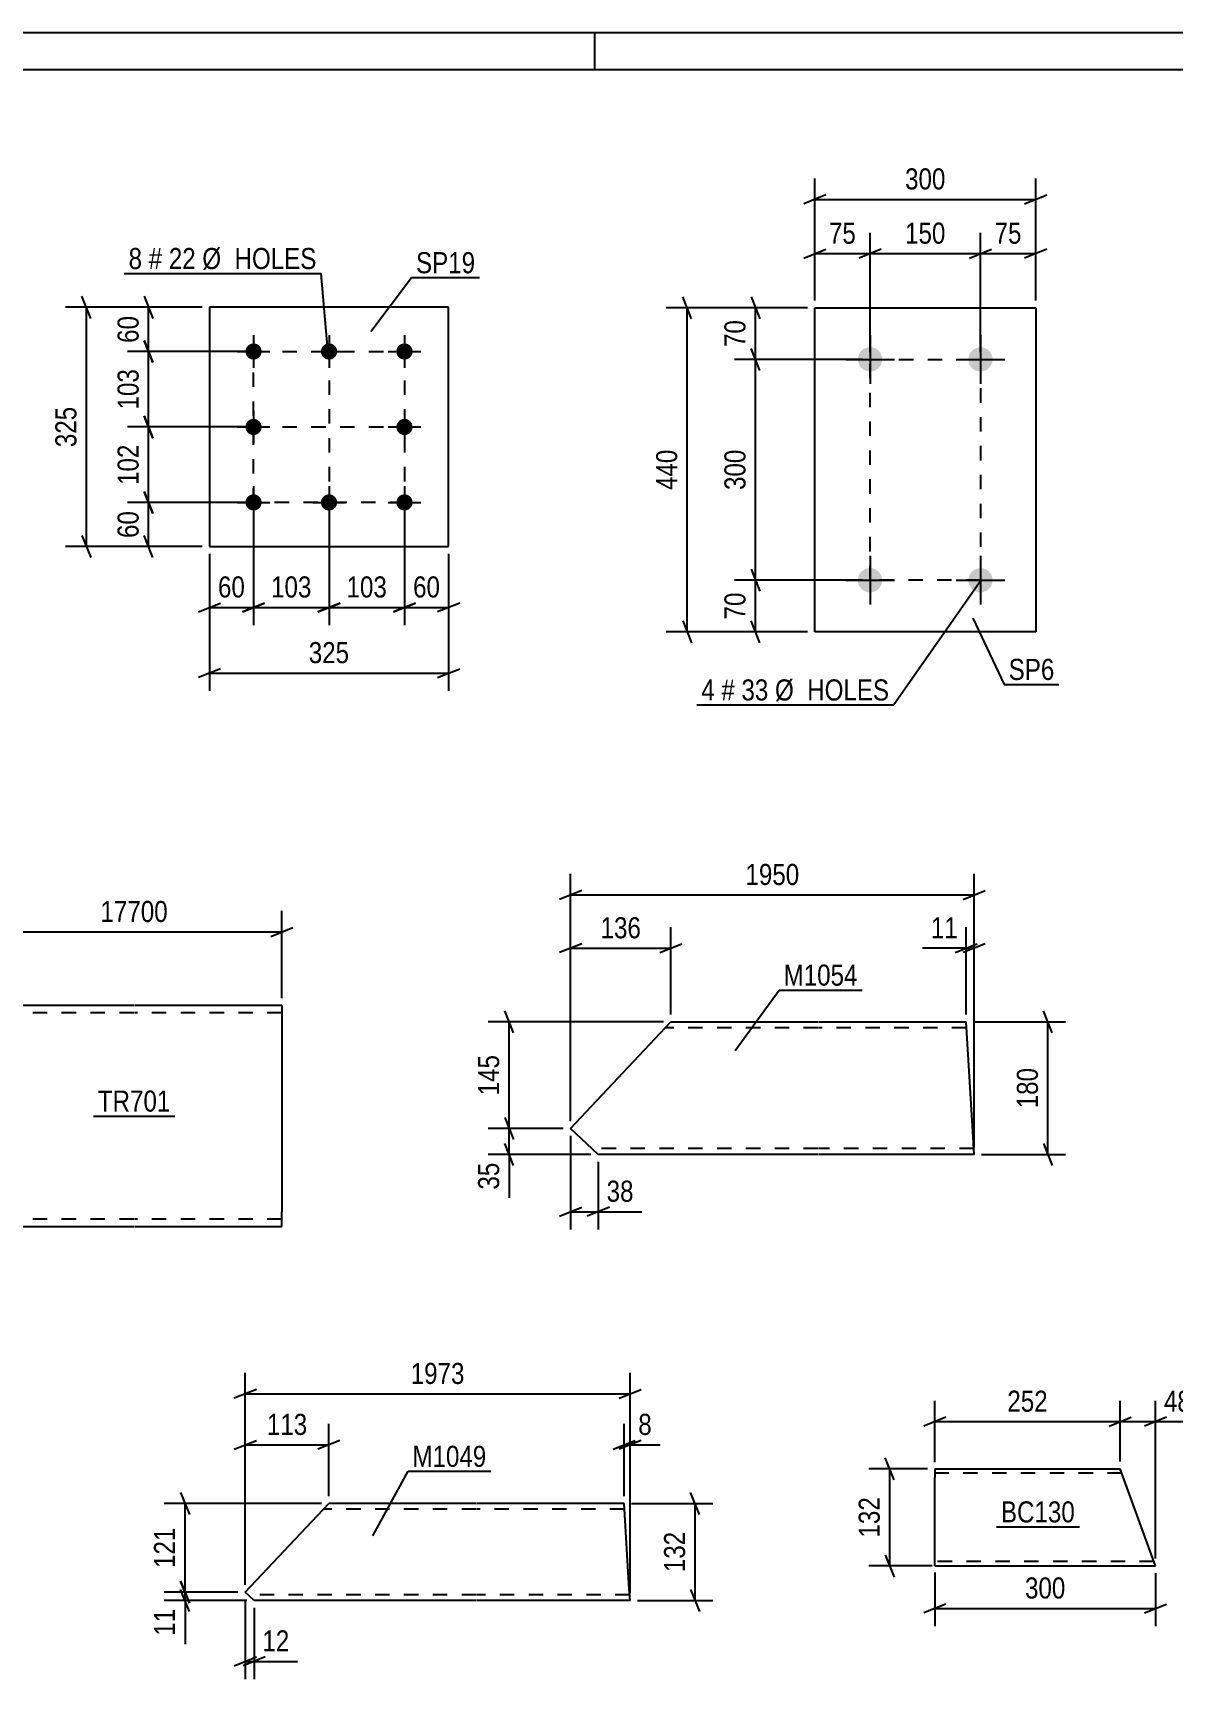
# Model space of a CAD drawing. Header units: millimetres. Extents: x 0 to 594, y 0 to 420.
# Drawn here: x 307.7 to 462.5, y 196.4 to 420 of the extents above; entities that cross this region are included whole.
import ezdxf

# ---------------------------------------------------------------- set-up
doc = ezdxf.new("R2010")
doc.units = ezdxf.units.MM
doc.linetypes.add('DXK_LINE_DOT2', pattern=[3.9198, 1.9599, -1.9599])
doc.styles.add('Arial Narrow', font='ARIALN.TTF', dxfattribs={"height": 0.2})

# ---------------------------------------------------------------- blocks, each defined once
blk = doc.blocks.new('Unknown-761550045-1163')
at = {"color": 5, "linetype": 'Continuous'}
for p, q in [((594, 420), (0, 420)), ((384, 415), (384, 420)), ((589, 415), (5, 415))]:
    blk.add_line(p, q, dxfattribs=at)
blk = doc.blocks.new('Part-761550045-9653 - 9652')
at = {"color": 2, "linetype": 'Continuous'}
for p, q in [((430.17, 224.98), (430.17, 223.78)), ((430.17, 224.98), (455.36, 224.98)), ((430.17, 212.98), (430.17, 223.78)), ((460.16, 211.78), (455.36, 224.98)), ((430.17, 211.87), (430.17, 212.98)), ((430.17, 211.78), (430.17, 211.87)), ((430.17, 211.78), (460.16, 211.78))]:
    blk.add_line(p, q, dxfattribs=at)
at = {"color": 7, "linetype": 'DXK_LINE_DOT2'}
for p, q in [((430.17, 224.98), (430.17, 224.89)), ((430.17, 224.89), (430.17, 224.63)), ((455.58, 224.38), (430.17, 224.38)), ((430.17, 212.13), (430.17, 212.98)), ((459.95, 212.38), (430.17, 212.38))]:
    blk.add_line(p, q, dxfattribs=at)
blk = doc.blocks.new('Part-761550045-7841 - 7839')
at = {"color": 2, "linetype": 'Continuous'}
for p, q in [((336.51, 208.22), (347.86, 220.28)), ((367.86, 220.28), (347.86, 220.28)), ((387.96, 220.28), (367.96, 220.28)), ((388.67, 208.68), (387.96, 220.28)), ((337.71, 207.08), (336.51, 208.22)), ((388.77, 207.08), (388.67, 208.68)), ((367.86, 207.08), (337.71, 207.08)), ((388.77, 207.08), (367.96, 207.08))]:
    blk.add_line(p, q, dxfattribs=at)
at = {"color": 7, "linetype": 'DXK_LINE_DOT2'}
for p, q in [((367.86, 219.48), (347.1, 219.48)), ((388, 219.48), (367.96, 219.48)), ((388.71, 207.95), (388.69, 208.38)), ((388.72, 207.88), (388.71, 207.95)), ((367.86, 207.88), (336.86, 207.88)), ((388.72, 207.88), (367.96, 207.88))]:
    blk.add_line(p, q, dxfattribs=at)
blk = doc.blocks.new('Part-761550045-7869 - 7868')
at = {"color": 2, "linetype": 'Continuous'}
for p, q in [((380.7, 271.21), (394.31, 285.68)), ((394.31, 285.68), (414.31, 285.68)), ((414.41, 285.68), (434.41, 285.68)), ((435.42, 269.28), (434.41, 285.68)), ((384.46, 267.68), (380.7, 271.21)), ((435.52, 267.68), (435.42, 269.28)), ((414.31, 267.68), (384.46, 267.68)), ((435.52, 267.68), (414.41, 267.68))]:
    blk.add_line(p, q, dxfattribs=at)
at = {"color": 7, "linetype": 'DXK_LINE_DOT2'}
for p, q in [((414.31, 284.88), (393.56, 284.88)), ((434.46, 284.88), (414.41, 284.88)), ((414.31, 268.48), (383.61, 268.48)), ((435.47, 268.48), (414.41, 268.48)), ((435.46, 268.54), (435.44, 268.97)), ((435.47, 268.48), (435.46, 268.54))]:
    blk.add_line(p, q, dxfattribs=at)
blk = doc.blocks.new('Bolt-761550045-7891 - 7889')
at = {"linetype": 'Continuous'}
for points in [[(337.63, 377.83, -1), (337.63, 375.63, -1)], [(347.88, 377.83, -1), (347.88, 375.63, -1)], [(358.13, 377.83, -1), (358.13, 375.63, -1)], [(337.63, 367.58, -1), (337.63, 365.38, -1)], [(358.13, 367.58, -1), (358.13, 365.38, -1)], [(337.63, 357.33, -1), (337.63, 355.13, -1)], [(347.88, 357.33, -1), (347.88, 355.13, -1)], [(358.13, 357.33, -1), (358.13, 355.13, -1)]]:
    blk.add_hatch(color=1, dxfattribs=at).paths.add_polyline_path(points)
at = {"color": 1, "linetype": 'Continuous'}
for p, q in [((337.63, 378.93), (337.63, 374.53)), ((347.88, 378.93), (347.88, 374.53)), ((358.13, 378.93), (358.13, 374.53)), ((335.43, 376.73), (339.83, 376.73)), ((345.68, 376.73), (350.08, 376.73)), ((355.93, 376.73), (360.33, 376.73)), ((337.63, 368.68), (337.63, 364.28)), ((358.13, 368.68), (358.13, 364.28)), ((335.43, 366.48), (339.83, 366.48)), ((355.93, 366.48), (360.33, 366.48)), ((337.63, 358.43), (337.63, 354.03)), ((347.88, 358.43), (347.88, 354.03)), ((358.13, 358.43), (358.13, 354.03)), ((335.43, 356.23), (339.83, 356.23)), ((345.68, 356.23), (350.08, 356.23)), ((355.93, 356.23), (360.33, 356.23))]:
    blk.add_line(p, q, dxfattribs=at)
blk = doc.blocks.new('Part-761550045-7890 - 7889')
at = {"color": 2, "linetype": 'Continuous'}
for p, q in [((364.13, 382.73), (331.63, 382.73)), ((331.63, 382.73), (331.63, 350.23)), ((364.13, 350.23), (364.13, 382.73)), ((331.63, 350.23), (364.13, 350.23))]:
    blk.add_line(p, q, dxfattribs=at)
blk = doc.blocks.new('Part-761550045-7929 - 7928')
at = {"color": 2, "linetype": 'Continuous'}
for p, q in [((321.36, 287.89), (301.36, 287.89)), ((301.36, 259.89), (301.36, 287.89)), ((341.46, 287.89), (321.46, 287.89)), ((341.46, 287.89), (341.46, 286.65)), ((341.46, 286.65), (341.46, 259.89)), ((301.36, 259.89), (301.36, 257.89)), ((341.46, 257.89), (341.46, 259.89)), ((301.36, 257.89), (321.36, 257.89)), ((321.46, 257.89), (341.46, 257.89))]:
    blk.add_line(p, q, dxfattribs=at)
at = {"color": 7, "linetype": 'DXK_LINE_DOT2'}
for p, q in [((321.36, 286.89), (301.36, 286.89)), ((341.46, 286.89), (321.46, 286.89)), ((301.36, 258.04), (301.36, 259.89)), ((341.46, 258.96), (341.46, 259.5)), ((301.36, 258.89), (301.36, 258.96)), ((321.36, 258.89), (301.36, 258.89)), ((341.46, 258.89), (321.46, 258.89)), ((341.46, 258.89), (341.46, 258.96))]:
    blk.add_line(p, q, dxfattribs=at)
blk = doc.blocks.new('Part-761550045-7951 - 7950')
at = {"color": 2, "linetype": 'Continuous'}
for p, q in [((413.87, 338.66), (413.87, 382.66)), ((413.87, 382.66), (443.87, 382.66)), ((443.87, 382.66), (443.87, 338.66)), ((443.87, 338.66), (413.87, 338.66))]:
    blk.add_line(p, q, dxfattribs=at)
blk = doc.blocks.new('Bolt-761550045-7952 - 7950')
at = {"linetype": 'Continuous'}
for points in [[(421.37, 377.31, -1), (421.37, 374.01, -1)], [(436.37, 377.31, -1), (436.37, 374.01, -1)], [(421.37, 347.31, -1), (421.37, 344.01, -1)], [(436.37, 347.31, -1), (436.37, 344.01, -1)]]:
    blk.add_hatch(color=1, dxfattribs=at).paths.add_polyline_path(points)
at = {"color": 1, "linetype": 'Continuous'}
for p, q in [((421.37, 378.96), (421.37, 372.36)), ((436.37, 378.96), (436.37, 372.36)), ((418.07, 375.66), (424.67, 375.66)), ((433.07, 375.66), (439.67, 375.66)), ((421.37, 348.96), (421.37, 342.36)), ((436.37, 348.96), (436.37, 342.36)), ((418.07, 345.66), (424.67, 345.66)), ((433.07, 345.66), (439.67, 345.66))]:
    blk.add_line(p, q, dxfattribs=at)
blk = doc.blocks.new('Rectangle-761550045-9696 - 7889')
at = {"color": 1, "linetype": 'DXK_LINE_DOT2'}
blk.add_lwpolyline([(337.63, 376.73), (358.13, 376.73), (358.13, 356.23), (337.63, 356.23), (337.63, 376.73)], close=True, dxfattribs=at)
blk = doc.blocks.new('Rectangle-761550045-9706 - 7950')
at = {"color": 1, "linetype": 'DXK_LINE_DOT2'}
blk.add_lwpolyline([(421.37, 375.66), (436.37, 375.66), (436.37, 345.66), (421.37, 345.66), (421.37, 375.66)], close=True, dxfattribs=at)
blk = doc.blocks.new('Line-761550045-11626 - 7889')
at = {"color": 1, "linetype": 'DXK_LINE_DOT2'}
blk.add_line((337.63, 366.48), (358.13, 366.48), dxfattribs=at)
blk = doc.blocks.new('Line-761550045-11633 - 7889')
at = {"color": 1, "linetype": 'DXK_LINE_DOT2'}
blk.add_line((347.88, 376.73), (347.88, 356.23), dxfattribs=at)
blk = doc.blocks.new('StraightDimension-761550045-10090 - 9652')
at = {"color": 7, "linetype": 'Continuous'}
for p, q in [((430.17, 210.87), (430.17, 203.61)), ((460.16, 210.78), (460.16, 203.61)), ((431.67, 206.61), (428.67, 205.41)), ((430.17, 206.01), (460.16, 206.01)), ((458.66, 205.41), (461.66, 206.61))]:
    blk.add_line(p, q, dxfattribs=at)
at = {"color": 0}
blk.add_wipeout([(448.51, 206.76), (448.51, 210.96), (441.82, 210.96), (441.82, 206.76)], dxfattribs=at)
at = {"color": 3, "style": 'Arial Narrow'}
blk.add_text('300', height=2.863, dxfattribs=at).set_placement((442.42, 207.36))
blk = doc.blocks.new('StraightDimension-761550045-10107 - 9652')
at = {"color": 7, "linetype": 'Continuous'}
for p, q in [((424.64, 223.48), (423.44, 226.48)), ((429.17, 224.98), (421.19, 224.98)), ((424.04, 211.78), (424.04, 224.98)), ((423.44, 213.28), (424.64, 210.28)), ((429.83, 211.78), (421.19, 211.78))]:
    blk.add_line(p, q, dxfattribs=at)
at = {"color": 0}
blk.add_wipeout([(423.29, 221.72), (419.09, 221.72), (419.09, 215.04), (423.29, 215.04)], dxfattribs=at)
at = {"color": 3, "style": 'Arial Narrow'}
blk.add_text('132', height=2.863, rotation=90.0002, dxfattribs=at).set_placement((422.69, 215.64))
blk = doc.blocks.new('StraightDimension-761550045-10046 - 9652')
at = {"color": 7, "linetype": 'Continuous'}
for p, q in [((455.36, 225.98), (455.36, 234.23)), ((460.16, 212.78), (460.16, 234.23)), ((453.86, 230.78), (456.86, 231.98)), ((455.36, 231.38), (460.16, 231.38)), ((461.66, 231.98), (458.66, 230.78))]:
    blk.add_line(p, q, dxfattribs=at)
at = {"color": 0}
blk.add_wipeout([(465.55, 232.13), (465.55, 236.33), (460.69, 236.33), (460.69, 232.13)], dxfattribs=at)
at = {"color": 7, "linetype": 'Continuous'}
blk.add_line((460.16, 231.38), (466.07, 231.38), dxfattribs=at)
blk.add_line((460.16, 231.38), (466.07, 231.38), dxfattribs=at)
at = {"color": 3, "style": 'Arial Narrow'}
blk.add_text('48', height=2.863, dxfattribs=at).set_placement((461.29, 232.73))
blk = doc.blocks.new('StraightDimension-761550045-10047 - 9652')
at = {"color": 7, "linetype": 'Continuous'}
for p, q in [((430.17, 225.89), (430.17, 234.23)), ((455.36, 225.98), (455.36, 234.23)), ((431.67, 231.98), (428.67, 230.78)), ((430.17, 231.38), (455.36, 231.38)), ((453.86, 230.78), (456.86, 231.98))]:
    blk.add_line(p, q, dxfattribs=at)
at = {"color": 0}
blk.add_wipeout([(446.1, 232.13), (446.1, 236.33), (439.42, 236.33), (439.42, 232.13)], dxfattribs=at)
at = {"color": 3, "style": 'Arial Narrow'}
blk.add_text('252', height=2.863, dxfattribs=at).set_placement((440.02, 232.73))
blk = doc.blocks.new('StraightDimension-761550045-8083 - 7839')
at = {"color": 7, "linetype": 'Continuous'}
for p, q in [((336.51, 207.22), (336.51, 196.42)), ((337.71, 206.08), (337.71, 196.42)), ((335.01, 198.22), (338.01, 199.42)), ((339.21, 199.42), (336.21, 198.22)), ((336.51, 198.82), (337.71, 198.82))]:
    blk.add_line(p, q, dxfattribs=at)
at = {"color": 0}
blk.add_wipeout([(343.09, 199.57), (343.09, 203.77), (338.23, 203.77), (338.23, 199.57)], dxfattribs=at)
at = {"color": 7, "linetype": 'Continuous'}
blk.add_line((337.71, 198.82), (343.62, 198.82), dxfattribs=at)
blk.add_line((337.71, 198.82), (343.62, 198.82), dxfattribs=at)
at = {"color": 3, "style": 'Arial Narrow'}
blk.add_text('12', height=2.863, dxfattribs=at).set_placement((338.83, 200.17))
blk = doc.blocks.new('StraightDimension-761550045-8075 - 7839')
at = {"color": 7, "linetype": 'Continuous'}
for p, q in [((387.96, 221.28), (387.96, 231.08)), ((388.77, 208.08), (388.77, 231.08)), ((386.46, 227.63), (389.46, 228.83)), ((390.27, 228.83), (387.27, 227.63)), ((387.96, 228.23), (388.77, 228.23))]:
    blk.add_line(p, q, dxfattribs=at)
at = {"color": 0}
blk.add_wipeout([(392.32, 228.98), (392.32, 233.18), (389.29, 233.18), (389.29, 228.98)], dxfattribs=at)
at = {"color": 7, "linetype": 'Continuous'}
blk.add_line((388.77, 228.23), (392.84, 228.23), dxfattribs=at)
blk.add_line((388.77, 228.23), (392.84, 228.23), dxfattribs=at)
at = {"color": 3, "style": 'Arial Narrow'}
blk.add_text('8', height=2.86, dxfattribs=at).set_placement((389.89, 229.58))
blk = doc.blocks.new('StraightDimension-761550045-8095 - 7839')
at = {"color": 7, "linetype": 'Continuous'}
for p, q in [((398.2, 218.78), (397, 221.78)), ((388.96, 220.28), (400, 220.28)), ((397.6, 207.08), (397.6, 220.28)), ((397, 208.58), (398.2, 205.58)), ((389.77, 207.08), (400, 207.08))]:
    blk.add_line(p, q, dxfattribs=at)
at = {"color": 0}
blk.add_wipeout([(396.85, 217.03), (392.65, 217.03), (392.65, 210.34), (396.85, 210.34)], dxfattribs=at)
at = {"color": 3, "style": 'Arial Narrow'}
blk.add_text('132', height=2.863, rotation=90.0002, dxfattribs=at).set_placement((396.25, 210.94))
blk = doc.blocks.new('StraightDimension-761550045-8079 - 7839')
at = {"color": 7, "linetype": 'Continuous'}
for p, q in [((336.51, 209.22), (336.51, 231.08)), ((347.86, 221.28), (347.86, 231.08)), ((335.01, 227.63), (338.01, 228.83)), ((336.51, 228.23), (347.86, 228.23)), ((349.36, 228.83), (346.36, 227.63))]:
    blk.add_line(p, q, dxfattribs=at)
at = {"color": 0}
blk.add_wipeout([(345.52, 228.98), (345.52, 233.18), (338.84, 233.18), (338.84, 228.98)], dxfattribs=at)
at = {"color": 3, "style": 'Arial Narrow'}
blk.add_text('113', height=2.863, dxfattribs=at).set_placement((339.44, 229.58))
blk = doc.blocks.new('StraightDimension-761550045-8101 - 7839')
at = {"color": 7, "linetype": 'Continuous'}
for p, q in [((336.51, 209.22), (336.51, 238)), ((388.77, 208.08), (388.77, 238)), ((338.01, 235.75), (335.01, 234.55)), ((336.51, 235.15), (388.77, 235.15)), ((387.27, 234.55), (390.27, 235.75))]:
    blk.add_line(p, q, dxfattribs=at)
at = {"color": 0}
blk.add_wipeout([(366.89, 235.9), (366.89, 240.1), (358.38, 240.1), (358.38, 235.9)], dxfattribs=at)
at = {"color": 3, "style": 'Arial Narrow'}
blk.add_text('1973', height=2.863, dxfattribs=at).set_placement((358.98, 236.5))
blk = doc.blocks.new('StraightDimension-761550045-9954 - 7839')
at = {"color": 7, "linetype": 'Continuous'}
for p, q in [((327.72, 221.78), (328.92, 218.78)), ((346.86, 220.28), (325.47, 220.28)), ((328.32, 208.22), (328.32, 220.28)), ((335.51, 208.22), (325.47, 208.22)), ((328.92, 206.72), (327.72, 209.72))]:
    blk.add_line(p, q, dxfattribs=at)
at = {"color": 0}
blk.add_wipeout([(327.57, 217.59), (323.37, 217.59), (323.37, 210.91), (327.57, 210.91)], dxfattribs=at)
at = {"color": 3, "style": 'Arial Narrow'}
blk.add_text('121', height=2.863, rotation=90.0002, dxfattribs=at).set_placement((326.97, 211.51))
blk = doc.blocks.new('StraightDimension-761550045-9955 - 7839')
at = {"color": 7, "linetype": 'Continuous'}
for p, q in [((335.51, 208.22), (325.47, 208.22)), ((327.72, 209.72), (328.92, 206.72)), ((328.92, 205.58), (327.72, 208.58)), ((328.32, 207.08), (328.32, 208.22)), ((336.71, 207.08), (325.47, 207.08))]:
    blk.add_line(p, q, dxfattribs=at)
at = {"color": 0}
blk.add_wipeout([(327.57, 206.56), (323.37, 206.56), (323.37, 201.7), (327.57, 201.7)], dxfattribs=at)
at = {"color": 7, "linetype": 'Continuous'}
blk.add_line((328.32, 207.08), (328.32, 201.18), dxfattribs=at)
blk.add_line((328.32, 207.08), (328.32, 201.18), dxfattribs=at)
at = {"color": 3, "style": 'Arial Narrow'}
blk.add_text('11', height=2.863, rotation=90.0002, dxfattribs=at).set_placement((326.97, 202.3))
blk = doc.blocks.new('StraightDimension-761550045-8189 - 7868')
at = {"color": 7, "linetype": 'Continuous'}
for p, q in [((380.7, 270.21), (380.7, 257.5)), ((384.46, 266.68), (384.46, 257.5)), ((379.2, 259.3), (382.2, 260.5)), ((380.7, 259.9), (384.46, 259.9)), ((385.96, 260.5), (382.96, 259.3))]:
    blk.add_line(p, q, dxfattribs=at)
at = {"color": 0}
blk.add_wipeout([(389.84, 260.65), (389.84, 264.85), (384.99, 264.85), (384.99, 260.65)], dxfattribs=at)
at = {"color": 7, "linetype": 'Continuous'}
blk.add_line((384.46, 259.9), (390.37, 259.9), dxfattribs=at)
blk.add_line((384.46, 259.9), (390.37, 259.9), dxfattribs=at)
at = {"color": 3, "style": 'Arial Narrow'}
blk.add_text('38', height=2.863, dxfattribs=at).set_placement((385.59, 261.25))
blk = doc.blocks.new('StraightDimension-761550045-8181 - 7868')
at = {"color": 7, "linetype": 'Continuous'}
for p, q in [((434.41, 286.68), (434.41, 298.53)), ((435.52, 268.68), (435.52, 298.53)), ((432.91, 295.08), (435.91, 296.28)), ((437.02, 296.28), (434.02, 295.08)), ((434.41, 295.68), (435.52, 295.68))]:
    blk.add_line(p, q, dxfattribs=at)
at = {"color": 0}
blk.add_wipeout([(433.89, 296.43), (433.89, 300.63), (429.03, 300.63), (429.03, 296.43)], dxfattribs=at)
at = {"color": 7, "linetype": 'Continuous'}
blk.add_line((434.41, 295.68), (428.51, 295.68), dxfattribs=at)
blk.add_line((434.41, 295.68), (428.51, 295.68), dxfattribs=at)
at = {"color": 3, "style": 'Arial Narrow'}
blk.add_text('11', height=2.863, dxfattribs=at).set_placement((429.63, 297.03))
blk = doc.blocks.new('StraightDimension-761550045-8185 - 7868')
at = {"color": 7, "linetype": 'Continuous'}
for p, q in [((380.7, 272.21), (380.7, 298.53)), ((394.31, 286.68), (394.31, 298.53)), ((382.2, 296.28), (379.2, 295.08)), ((380.7, 295.68), (394.31, 295.68)), ((392.81, 295.08), (395.81, 296.28))]:
    blk.add_line(p, q, dxfattribs=at)
at = {"color": 0}
blk.add_wipeout([(390.85, 296.43), (390.85, 300.63), (384.17, 300.63), (384.17, 296.43)], dxfattribs=at)
at = {"color": 3, "style": 'Arial Narrow'}
blk.add_text('136', height=2.863, dxfattribs=at).set_placement((384.77, 297.03))
blk = doc.blocks.new('StraightDimension-761550045-8201 - 7868')
at = {"color": 7, "linetype": 'Continuous'}
for p, q in [((446.12, 284.18), (444.92, 287.18)), ((435.41, 285.68), (447.92, 285.68)), ((445.52, 267.68), (445.52, 285.68)), ((444.92, 269.18), (446.12, 266.18)), ((436.52, 267.68), (447.92, 267.68))]:
    blk.add_line(p, q, dxfattribs=at)
at = {"color": 0}
blk.add_wipeout([(444.77, 280.02), (440.57, 280.02), (440.57, 273.34), (444.77, 273.34)], dxfattribs=at)
at = {"color": 3, "style": 'Arial Narrow'}
blk.add_text('180', height=2.863, rotation=90.0002, dxfattribs=at).set_placement((444.17, 273.94))
blk = doc.blocks.new('StraightDimension-761550045-8193 - 7868')
at = {"color": 7, "linetype": 'Continuous'}
for p, q in [((372.94, 284.18), (371.74, 287.18)), ((393.31, 285.68), (369.49, 285.68)), ((372.34, 271.21), (372.34, 285.68)), ((379.7, 271.21), (369.49, 271.21)), ((371.74, 272.71), (372.94, 269.71))]:
    blk.add_line(p, q, dxfattribs=at)
at = {"color": 0}
blk.add_wipeout([(371.59, 281.79), (367.39, 281.79), (367.39, 275.1), (371.59, 275.1)], dxfattribs=at)
at = {"color": 3, "style": 'Arial Narrow'}
blk.add_text('145', height=2.863, rotation=90.0002, dxfattribs=at).set_placement((370.99, 275.7))
blk = doc.blocks.new('StraightDimension-761550045-8194 - 7868')
at = {"color": 7, "linetype": 'Continuous'}
for p, q in [((379.7, 271.21), (369.49, 271.21)), ((371.74, 272.71), (372.94, 269.71)), ((372.34, 267.68), (372.34, 271.21)), ((372.94, 266.18), (371.74, 269.18)), ((383.46, 267.68), (369.49, 267.68))]:
    blk.add_line(p, q, dxfattribs=at)
at = {"color": 0}
blk.add_wipeout([(371.59, 267.15), (367.39, 267.15), (367.39, 262.3), (371.59, 262.3)], dxfattribs=at)
at = {"color": 7, "linetype": 'Continuous'}
blk.add_line((372.34, 267.68), (372.34, 261.77), dxfattribs=at)
blk.add_line((372.34, 267.68), (372.34, 261.77), dxfattribs=at)
at = {"color": 3, "style": 'Arial Narrow'}
blk.add_text('35', height=2.863, rotation=90.0002, dxfattribs=at).set_placement((370.99, 262.9))
blk = doc.blocks.new('StraightDimension-761550045-8207 - 7868')
at = {"color": 7, "linetype": 'Continuous'}
for p, q in [((380.7, 272.21), (380.7, 305.77)), ((435.52, 268.68), (435.52, 305.77)), ((382.2, 303.52), (379.2, 302.32)), ((380.7, 302.92), (435.52, 302.92)), ((434.02, 302.32), (437.02, 303.52))]:
    blk.add_line(p, q, dxfattribs=at)
at = {"color": 0}
blk.add_wipeout([(412.37, 303.67), (412.37, 307.87), (403.85, 307.87), (403.85, 303.67)], dxfattribs=at)
at = {"color": 3, "style": 'Arial Narrow'}
blk.add_text('1950', height=2.863, dxfattribs=at).set_placement((404.45, 304.27))
blk = doc.blocks.new('StraightDimension-761550045-8219 - 7889')
at = {"color": 7, "linetype": 'Continuous'}
for p, q in [((330.63, 382.73), (320.52, 382.73)), ((322.77, 384.23), (323.97, 381.23)), ((323.37, 376.73), (323.37, 382.73)), ((323.97, 375.23), (322.77, 378.23)), ((336.63, 376.73), (320.52, 376.73))]:
    blk.add_line(p, q, dxfattribs=at)
at = {"color": 0}
blk.add_wipeout([(322.62, 382.16), (318.42, 382.16), (318.42, 377.3), (322.62, 377.3)], dxfattribs=at)
at = {"color": 3, "style": 'Arial Narrow'}
blk.add_text('60', height=2.863, rotation=90.0002, dxfattribs=at).set_placement((322.02, 377.9))
blk = doc.blocks.new('StraightDimension-761550045-8222 - 7889')
at = {"color": 7, "linetype": 'Continuous'}
for p, q in [((336.63, 356.23), (320.52, 356.23)), ((322.77, 357.73), (323.97, 354.73)), ((323.37, 350.23), (323.37, 356.23)), ((323.97, 348.73), (322.77, 351.73)), ((330.63, 350.23), (320.52, 350.23))]:
    blk.add_line(p, q, dxfattribs=at)
at = {"color": 0}
blk.add_wipeout([(322.62, 355.66), (318.42, 355.66), (318.42, 350.8), (322.62, 350.8)], dxfattribs=at)
at = {"color": 3, "style": 'Arial Narrow'}
blk.add_text('60', height=2.863, rotation=90.0002, dxfattribs=at).set_placement((322.02, 351.4))
blk = doc.blocks.new('StraightDimension-761550045-8235 - 7889')
at = {"color": 7, "linetype": 'Continuous'}
for p, q in [((330.63, 382.73), (312.07, 382.73)), ((315.52, 381.23), (314.32, 384.23)), ((314.92, 350.23), (314.92, 382.73)), ((314.32, 351.73), (315.52, 348.73)), ((330.63, 350.23), (312.07, 350.23))]:
    blk.add_line(p, q, dxfattribs=at)
at = {"color": 0}
blk.add_wipeout([(314.17, 369.82), (309.97, 369.82), (309.97, 363.14), (314.17, 363.14)], dxfattribs=at)
at = {"color": 3, "style": 'Arial Narrow'}
blk.add_text('325', height=2.863, rotation=90.0002, dxfattribs=at).set_placement((313.57, 363.74))
blk = doc.blocks.new('StraightDimension-761550045-8239 - 7889')
at = {"color": 7, "linetype": 'Continuous'}
for p, q in [((358.13, 355.23), (358.13, 339.57)), ((364.13, 349.23), (364.13, 339.57)), ((356.63, 341.37), (359.63, 342.57)), ((365.63, 342.57), (362.63, 341.37)), ((358.13, 341.97), (364.13, 341.97))]:
    blk.add_line(p, q, dxfattribs=at)
at = {"color": 0}
blk.add_wipeout([(363.55, 342.72), (363.55, 346.92), (358.7, 346.92), (358.7, 342.72)], dxfattribs=at)
at = {"color": 3, "style": 'Arial Narrow'}
blk.add_text('60', height=2.863, dxfattribs=at).set_placement((359.3, 343.32))
blk = doc.blocks.new('StraightDimension-761550045-8242 - 7889')
at = {"color": 7, "linetype": 'Continuous'}
for p, q in [((337.63, 355.23), (337.63, 339.57)), ((331.63, 349.23), (331.63, 339.57)), ((330.13, 341.37), (333.13, 342.57)), ((339.13, 342.57), (336.13, 341.37)), ((331.63, 341.97), (337.63, 341.97))]:
    blk.add_line(p, q, dxfattribs=at)
at = {"color": 0}
blk.add_wipeout([(337.05, 342.72), (337.05, 346.92), (332.2, 346.92), (332.2, 342.72)], dxfattribs=at)
at = {"color": 3, "style": 'Arial Narrow'}
blk.add_text('60', height=2.863, dxfattribs=at).set_placement((332.8, 343.32))
blk = doc.blocks.new('StraightDimension-761550045-8255 - 7889')
at = {"color": 7, "linetype": 'Continuous'}
for p, q in [((331.63, 349.23), (331.63, 330.65)), ((364.13, 349.23), (364.13, 330.65)), ((333.13, 333.65), (330.13, 332.45)), ((362.63, 332.45), (365.63, 333.65)), ((331.63, 333.05), (364.13, 333.05))]:
    blk.add_line(p, q, dxfattribs=at)
at = {"color": 0}
blk.add_wipeout([(351.22, 333.8), (351.22, 338), (344.53, 338), (344.53, 333.8)], dxfattribs=at)
at = {"color": 3, "style": 'Arial Narrow'}
blk.add_text('325', height=2.863, dxfattribs=at).set_placement((345.13, 334.4))
blk = doc.blocks.new('StraightDimension-761550045-13225 - 7889')
at = {"color": 7, "linetype": 'Continuous'}
for p, q in [((322.77, 367.98), (323.97, 364.98)), ((336.63, 366.48), (320.52, 366.48)), ((323.37, 356.23), (323.37, 366.48)), ((336.63, 356.23), (320.52, 356.23)), ((323.97, 354.73), (322.77, 357.73))]:
    blk.add_line(p, q, dxfattribs=at)
at = {"color": 0}
blk.add_wipeout([(322.62, 364.7), (318.42, 364.7), (318.42, 358.01), (322.62, 358.01)], dxfattribs=at)
at = {"color": 3, "style": 'Arial Narrow'}
blk.add_text('102', height=2.863, rotation=90.0002, dxfattribs=at).set_placement((322.02, 358.61))
blk = doc.blocks.new('StraightDimension-761550045-13227 - 7889')
at = {"color": 7, "linetype": 'Continuous'}
for p, q in [((322.77, 378.23), (323.97, 375.23)), ((336.63, 376.73), (320.52, 376.73)), ((323.37, 366.48), (323.37, 376.73)), ((323.97, 364.98), (322.77, 367.98)), ((336.63, 366.48), (320.52, 366.48))]:
    blk.add_line(p, q, dxfattribs=at)
at = {"color": 0}
blk.add_wipeout([(322.62, 374.95), (318.42, 374.95), (318.42, 368.26), (322.62, 368.26)], dxfattribs=at)
at = {"color": 3, "style": 'Arial Narrow'}
blk.add_text('103', height=2.863, rotation=90.0002, dxfattribs=at).set_placement((322.02, 368.86))
blk = doc.blocks.new('StraightDimension-761550045-13247 - 7889')
at = {"color": 7, "linetype": 'Continuous'}
for p, q in [((337.63, 355.23), (337.63, 339.57)), ((347.88, 355.23), (347.88, 339.57)), ((336.13, 341.37), (339.13, 342.57)), ((349.38, 342.57), (346.38, 341.37)), ((337.63, 341.97), (347.88, 341.97))]:
    blk.add_line(p, q, dxfattribs=at)
at = {"color": 0}
blk.add_wipeout([(346.09, 342.72), (346.09, 346.92), (339.41, 346.92), (339.41, 342.72)], dxfattribs=at)
at = {"color": 3, "style": 'Arial Narrow'}
blk.add_text('103', height=2.863, dxfattribs=at).set_placement((340.01, 343.32))
blk = doc.blocks.new('StraightDimension-761550045-13249 - 7889')
at = {"color": 7, "linetype": 'Continuous'}
for p, q in [((347.88, 355.23), (347.88, 339.57)), ((358.13, 355.23), (358.13, 339.57)), ((346.38, 341.37), (349.38, 342.57)), ((359.63, 342.57), (356.63, 341.37)), ((347.88, 341.97), (358.13, 341.97))]:
    blk.add_line(p, q, dxfattribs=at)
at = {"color": 0}
blk.add_wipeout([(356.34, 342.72), (356.34, 346.92), (349.66, 346.92), (349.66, 342.72)], dxfattribs=at)
at = {"color": 3, "style": 'Arial Narrow'}
blk.add_text('103', height=2.863, dxfattribs=at).set_placement((350.26, 343.32))
blk = doc.blocks.new('StraightDimension-761550045-8279 - 7928')
at = {"color": 7, "linetype": 'Continuous'}
for p, q in [((301.36, 288.89), (301.36, 300.74)), ((341.46, 288.89), (341.46, 300.74)), ((302.86, 298.49), (299.86, 297.29)), ((301.36, 297.89), (341.46, 297.89)), ((339.96, 297.29), (342.96, 298.49))]:
    blk.add_line(p, q, dxfattribs=at)
at = {"color": 0}
blk.add_wipeout([(326.58, 298.64), (326.58, 302.84), (316.24, 302.84), (316.24, 298.64)], dxfattribs=at)
at = {"color": 3, "style": 'Arial Narrow'}
blk.add_text('17700', height=2.863, dxfattribs=at).set_placement((316.84, 299.24))
blk = doc.blocks.new('StraightDimension-761550045-8283 - 7950')
at = {"color": 7, "linetype": 'Continuous'}
for p, q in [((412.87, 382.66), (402.95, 382.66)), ((405.2, 384.16), (406.4, 381.16)), ((405.8, 375.66), (405.8, 382.66)), ((420.37, 375.66), (402.95, 375.66)), ((406.4, 374.16), (405.2, 377.16))]:
    blk.add_line(p, q, dxfattribs=at)
at = {"color": 0}
blk.add_wipeout([(405.05, 381.59), (400.85, 381.59), (400.85, 376.74), (405.05, 376.74)], dxfattribs=at)
at = {"color": 3, "style": 'Arial Narrow'}
blk.add_text('70', height=2.863, rotation=90.0002, dxfattribs=at).set_placement((404.45, 377.34))
blk = doc.blocks.new('StraightDimension-761550045-8299 - 7950')
at = {"color": 7, "linetype": 'Continuous'}
for p, q in [((436.37, 376.66), (436.37, 392.87)), ((443.87, 383.66), (443.87, 392.87)), ((434.87, 389.42), (437.87, 390.62)), ((436.37, 390.02), (443.87, 390.02)), ((445.37, 390.62), (442.37, 389.42))]:
    blk.add_line(p, q, dxfattribs=at)
at = {"color": 0}
blk.add_wipeout([(442.55, 390.77), (442.55, 394.97), (437.69, 394.97), (437.69, 390.77)], dxfattribs=at)
at = {"color": 3, "style": 'Arial Narrow'}
blk.add_text('75', height=2.863, dxfattribs=at).set_placement((438.29, 391.37))
blk = doc.blocks.new('StraightDimension-761550045-8285 - 7950')
at = {"color": 7, "linetype": 'Continuous'}
for p, q in [((405.2, 347.16), (406.4, 344.16)), ((420.37, 345.66), (402.95, 345.66)), ((405.8, 338.66), (405.8, 345.66)), ((406.4, 337.16), (405.2, 340.16)), ((412.87, 338.66), (402.95, 338.66))]:
    blk.add_line(p, q, dxfattribs=at)
at = {"color": 0}
blk.add_wipeout([(405.05, 344.59), (400.85, 344.59), (400.85, 339.74), (405.05, 339.74)], dxfattribs=at)
at = {"color": 3, "style": 'Arial Narrow'}
blk.add_text('70', height=2.863, rotation=90.0002, dxfattribs=at).set_placement((404.45, 340.34))
blk = doc.blocks.new('StraightDimension-761550045-8284 - 7950')
at = {"color": 7, "linetype": 'Continuous'}
for p, q in [((420.37, 375.66), (402.95, 375.66)), ((406.4, 374.16), (405.2, 377.16)), ((405.8, 345.66), (405.8, 375.66)), ((405.2, 347.16), (406.4, 344.16)), ((420.37, 345.66), (402.95, 345.66))]:
    blk.add_line(p, q, dxfattribs=at)
at = {"color": 0}
blk.add_wipeout([(405.05, 364.01), (400.85, 364.01), (400.85, 357.32), (405.05, 357.32)], dxfattribs=at)
at = {"color": 3, "style": 'Arial Narrow'}
blk.add_text('300', height=2.863, rotation=90.0002, dxfattribs=at).set_placement((404.45, 357.92))
blk = doc.blocks.new('StraightDimension-761550045-8295 - 7950')
at = {"color": 7, "linetype": 'Continuous'}
for p, q in [((412.87, 382.66), (393.68, 382.66)), ((397.13, 381.16), (395.93, 384.16)), ((396.53, 338.66), (396.53, 382.66)), ((395.93, 340.16), (397.13, 337.16)), ((412.87, 338.66), (393.68, 338.66))]:
    blk.add_line(p, q, dxfattribs=at)
at = {"color": 0}
blk.add_wipeout([(395.78, 364.01), (391.58, 364.01), (391.58, 357.32), (395.78, 357.32)], dxfattribs=at)
at = {"color": 3, "style": 'Arial Narrow'}
blk.add_text('440', height=2.863, rotation=90.0002, dxfattribs=at).set_placement((395.18, 357.92))
blk = doc.blocks.new('StraightDimension-761550045-8300 - 7950')
at = {"color": 7, "linetype": 'Continuous'}
for p, q in [((421.37, 376.66), (421.37, 392.87)), ((436.37, 376.66), (436.37, 392.87)), ((422.87, 390.62), (419.87, 389.42)), ((421.37, 390.02), (436.37, 390.02)), ((434.87, 389.42), (437.87, 390.62))]:
    blk.add_line(p, q, dxfattribs=at)
at = {"color": 0}
blk.add_wipeout([(432.21, 390.77), (432.21, 394.97), (425.53, 394.97), (425.53, 390.77)], dxfattribs=at)
at = {"color": 3, "style": 'Arial Narrow'}
blk.add_text('150', height=2.863, dxfattribs=at).set_placement((426.13, 391.37))
blk = doc.blocks.new('StraightDimension-761550045-8301 - 7950')
at = {"color": 7, "linetype": 'Continuous'}
for p, q in [((413.87, 383.66), (413.87, 392.87)), ((421.37, 376.66), (421.37, 392.87)), ((412.37, 389.42), (415.37, 390.62)), ((413.87, 390.02), (421.37, 390.02)), ((422.87, 390.62), (419.87, 389.42))]:
    blk.add_line(p, q, dxfattribs=at)
at = {"color": 0}
blk.add_wipeout([(420.05, 390.77), (420.05, 394.97), (415.19, 394.97), (415.19, 390.77)], dxfattribs=at)
at = {"color": 3, "style": 'Arial Narrow'}
blk.add_text('75', height=2.863, dxfattribs=at).set_placement((415.79, 391.37))
blk = doc.blocks.new('StraightDimension-761550045-8311 - 7950')
at = {"color": 7, "linetype": 'Continuous'}
for p, q in [((413.87, 383.66), (413.87, 400.24)), ((443.87, 383.66), (443.87, 400.24)), ((415.37, 397.99), (412.37, 396.79)), ((442.37, 396.79), (445.37, 397.99)), ((413.87, 397.39), (443.87, 397.39))]:
    blk.add_line(p, q, dxfattribs=at)
at = {"color": 0}
blk.add_wipeout([(432.21, 398.14), (432.21, 402.34), (425.53, 402.34), (425.53, 398.14)], dxfattribs=at)
at = {"color": 3, "style": 'Arial Narrow'}
blk.add_text('300', height=2.863, dxfattribs=at).set_placement((426.13, 398.74))
blk = doc.blocks.new('Mark-761550045-9669 - 9652')
at = {"color": 0}
blk.add_wipeout([(449.2, 217.69), (449.2, 220.69), (439.15, 220.69), (439.15, 217.69)], dxfattribs=at)
blk.add_wipeout([(449.2, 217.69), (449.2, 220.69), (439.15, 220.69), (439.15, 217.69)], dxfattribs=at)
at = {"color": 30, "linetype": 'Continuous'}
blk.add_line((438.55, 217.09), (449.8, 217.09), dxfattribs=at)
at = {"color": 3, "style": 'Arial Narrow'}
blk.add_text('BC130', height=2.863, dxfattribs=at).set_placement((439.15, 217.69))
blk = doc.blocks.new('Mark-761550045-8458 - 7839')
at = {"color": 0}
blk.add_wipeout([(369.26, 225.24), (369.26, 228.24), (359.21, 228.24), (359.21, 225.24)], dxfattribs=at)
blk.add_wipeout([(369.26, 225.24), (369.26, 228.24), (359.21, 228.24), (359.21, 225.24)], dxfattribs=at)
at = {"color": 30, "linetype": 'Continuous'}
for p, q in [((353.81, 215.87), (358.61, 224.64)), ((358.61, 224.64), (369.86, 224.64))]:
    blk.add_line(p, q, dxfattribs=at)
at = {"color": 3, "style": 'Arial Narrow'}
blk.add_text('M1049', height=2.863, dxfattribs=at).set_placement((359.21, 225.24))
blk = doc.blocks.new('Mark-761550045-8470 - 7868')
at = {"color": 0}
blk.add_wipeout([(419.68, 290.6), (419.68, 293.6), (409.63, 293.6), (409.63, 290.6)], dxfattribs=at)
blk.add_wipeout([(419.68, 290.6), (419.68, 293.6), (409.63, 293.6), (409.63, 290.6)], dxfattribs=at)
at = {"color": 30, "linetype": 'Continuous'}
for p, q in [((403.05, 281.8), (409.03, 290)), ((409.03, 290), (420.28, 290))]:
    blk.add_line(p, q, dxfattribs=at)
at = {"color": 3, "style": 'Arial Narrow'}
blk.add_text('M1054', height=2.863, dxfattribs=at).set_placement((409.63, 290.6))
blk = doc.blocks.new('Mark-761550045-8476 - 7889')
at = {"color": 0}
blk.add_wipeout([(367.74, 387.36), (367.74, 390.36), (359.7, 390.36), (359.7, 387.36)], dxfattribs=at)
blk.add_wipeout([(367.74, 387.36), (367.74, 390.36), (359.7, 390.36), (359.7, 387.36)], dxfattribs=at)
at = {"color": 30, "linetype": 'Continuous'}
for p, q in [((353.56, 379.45), (359.1, 386.76)), ((359.1, 386.76), (368.34, 386.76))]:
    blk.add_line(p, q, dxfattribs=at)
at = {"color": 3, "style": 'Arial Narrow'}
blk.add_text('SP19', height=2.863, dxfattribs=at).set_placement((359.7, 387.36))
blk = doc.blocks.new('Mark-761550045-8479 - 7889')
at = {"color": 0}
blk.add_wipeout([(322.49, 387.93), (322.49, 390.93), (320.66, 390.93), (320.66, 387.93)], dxfattribs=at)
blk.add_wipeout([(322.49, 387.93), (322.49, 390.93), (320.66, 390.93), (320.66, 387.93)], dxfattribs=at)
blk.add_wipeout([(325.22, 387.93), (325.22, 390.93), (323.39, 390.93), (323.39, 387.93)], dxfattribs=at)
blk.add_wipeout([(325.22, 387.93), (325.22, 390.93), (323.39, 390.93), (323.39, 387.93)], dxfattribs=at)
at = {"color": 3, "style": 'Arial Narrow'}
blk.add_text('8', height=2.86, dxfattribs=at).set_placement((320.66, 387.93))
at = {"color": 0}
blk.add_wipeout([(329.77, 387.93), (329.77, 390.93), (326.12, 390.93), (326.12, 387.93)], dxfattribs=at)
blk.add_wipeout([(329.77, 387.93), (329.77, 390.93), (326.12, 390.93), (326.12, 387.93)], dxfattribs=at)
at = {"color": 3, "style": 'Arial Narrow'}
blk.add_text('#', height=2.86, dxfattribs=at).set_placement((323.39, 387.93))
at = {"color": 0}
blk.add_wipeout([(346.2, 387.93), (346.2, 390.93), (330.67, 390.93), (330.67, 387.93)], dxfattribs=at)
blk.add_wipeout([(346.2, 387.93), (346.2, 390.93), (330.67, 390.93), (330.67, 387.93)], dxfattribs=at)
at = {"color": 7, "linetype": 'Continuous'}
for p in [(320.06, 387.33), (347.78, 376.37)]:
    blk.add_line(p, (346.8, 387.33), dxfattribs=at)
at = {"color": 3, "style": 'Arial Narrow'}
for s, p in [('22', (326.12, 387.93)), ('Ø  HOLES', (330.67, 387.93))]:
    blk.add_text(s, height=2.863, dxfattribs=at).set_placement(p)
blk = doc.blocks.new('Mark-761550045-8489 - 7928')
at = {"color": 0}
blk.add_wipeout([(326.35, 273.49), (326.35, 276.49), (316.48, 276.49), (316.48, 273.49)], dxfattribs=at)
blk.add_wipeout([(326.35, 273.49), (326.35, 276.49), (316.48, 276.49), (316.48, 273.49)], dxfattribs=at)
at = {"color": 30, "linetype": 'Continuous'}
blk.add_line((315.88, 272.89), (326.95, 272.89), dxfattribs=at)
at = {"color": 3, "style": 'Arial Narrow'}
blk.add_text('TR701', height=2.863, dxfattribs=at).set_placement((316.48, 273.49))
blk = doc.blocks.new('Mark-761550045-8492 - 7950')
at = {"color": 0}
blk.add_wipeout([(446.41, 332.12), (446.41, 335.12), (440.2, 335.12), (440.2, 332.12)], dxfattribs=at)
blk.add_wipeout([(446.41, 332.12), (446.41, 335.12), (440.2, 335.12), (440.2, 332.12)], dxfattribs=at)
at = {"color": 30, "linetype": 'Continuous'}
for p, q in [((435.35, 340.5), (439.6, 331.52)), ((439.6, 331.52), (447.01, 331.52))]:
    blk.add_line(p, q, dxfattribs=at)
at = {"color": 3, "style": 'Arial Narrow'}
blk.add_text('SP6', height=2.863, dxfattribs=at).set_placement((440.2, 332.12))
blk = doc.blocks.new('Mark-761550045-8495 - 7950')
at = {"color": 0}
blk.add_wipeout([(400.28, 329.33), (400.28, 332.33), (398.45, 332.33), (398.45, 329.33)], dxfattribs=at)
blk.add_wipeout([(400.28, 329.33), (400.28, 332.33), (398.45, 332.33), (398.45, 329.33)], dxfattribs=at)
blk.add_wipeout([(403, 329.33), (403, 332.33), (401.18, 332.33), (401.18, 329.33)], dxfattribs=at)
blk.add_wipeout([(403, 329.33), (403, 332.33), (401.18, 332.33), (401.18, 329.33)], dxfattribs=at)
at = {"color": 3, "style": 'Arial Narrow'}
blk.add_text('4', height=2.86, dxfattribs=at).set_placement((398.45, 329.33))
at = {"color": 0}
blk.add_wipeout([(407.56, 329.33), (407.56, 332.33), (403.9, 332.33), (403.9, 329.33)], dxfattribs=at)
blk.add_wipeout([(407.56, 329.33), (407.56, 332.33), (403.9, 332.33), (403.9, 329.33)], dxfattribs=at)
at = {"color": 3, "style": 'Arial Narrow'}
blk.add_text('#', height=2.86, dxfattribs=at).set_placement((401.18, 329.33))
at = {"color": 0}
blk.add_wipeout([(423.99, 329.33), (423.99, 332.33), (408.46, 332.33), (408.46, 329.33)], dxfattribs=at)
blk.add_wipeout([(423.99, 329.33), (423.99, 332.33), (408.46, 332.33), (408.46, 329.33)], dxfattribs=at)
at = {"color": 7, "linetype": 'Continuous'}
for p in [(436.45, 345.66), (397.85, 328.73)]:
    blk.add_line(p, (424.59, 328.73), dxfattribs=at)
at = {"color": 3, "style": 'Arial Narrow'}
for s, p in [('33', (403.9, 329.33)), ('Ø  HOLES', (408.46, 329.33))]:
    blk.add_text(s, height=2.863, dxfattribs=at).set_placement(p)

msp = doc.modelspace()

# ---------------------------------------------------------------- block references
for name in ['Unknown-761550045-1163', 'Part-761550045-7890 - 7889', 'Part-761550045-7951 - 7950', 'Bolt-761550045-7891 - 7889', 'Bolt-761550045-7952 - 7950', 'Rectangle-761550045-9696 - 7889', 'Line-761550045-11633 - 7889', 'Rectangle-761550045-9706 - 7950', 'Line-761550045-11626 - 7889', 'Part-761550045-7929 - 7928', 'Part-761550045-7869 - 7868', 'Part-761550045-9653 - 9652', 'Part-761550045-7841 - 7839']:
    msp.add_blockref(name, (0, 0))

# ---------------------------------------------------------------- next in the draw order: block references
for name in ['StraightDimension-761550045-8299 - 7950', 'Mark-761550045-8476 - 7889', 'StraightDimension-761550045-8219 - 7889', 'StraightDimension-761550045-8283 - 7950', 'StraightDimension-761550045-8222 - 7889', 'StraightDimension-761550045-8239 - 7889', 'StraightDimension-761550045-8285 - 7950', 'Mark-761550045-8492 - 7950', 'StraightDimension-761550045-8279 - 7928', 'StraightDimension-761550045-8185 - 7868', 'StraightDimension-761550045-8181 - 7868', 'Mark-761550045-8489 - 7928', 'StraightDimension-761550045-8189 - 7868', 'StraightDimension-761550045-10046 - 9652', 'StraightDimension-761550045-8079 - 7839', 'StraightDimension-761550045-8075 - 7839', 'Mark-761550045-9669 - 9652', 'StraightDimension-761550045-10090 - 9652', 'StraightDimension-761550045-8083 - 7839']:
    msp.add_blockref(name, (0, 0))

# ---------------------------------------------------------------- next in the draw order: block references
for name in ['StraightDimension-761550045-8235 - 7889', 'StraightDimension-761550045-8284 - 7950', 'StraightDimension-761550045-8193 - 7868', 'StraightDimension-761550045-8201 - 7868', 'StraightDimension-761550045-10107 - 9652', 'StraightDimension-761550045-8095 - 7839']:
    msp.add_blockref(name, (0, 0))

# ---------------------------------------------------------------- next in the draw order: block references
for name in ['StraightDimension-761550045-8300 - 7950', 'StraightDimension-761550045-8295 - 7950', 'StraightDimension-761550045-8242 - 7889', 'StraightDimension-761550045-8194 - 7868', 'StraightDimension-761550045-8101 - 7839', 'StraightDimension-761550045-10047 - 9652']:
    msp.add_blockref(name, (0, 0))

# ---------------------------------------------------------------- next in the draw order: block references
for name in ['StraightDimension-761550045-8301 - 7950', 'StraightDimension-761550045-13225 - 7889', 'StraightDimension-761550045-8255 - 7889', 'Mark-761550045-8495 - 7950', 'StraightDimension-761550045-8207 - 7868', 'Mark-761550045-8458 - 7839', 'StraightDimension-761550045-9954 - 7839']:
    msp.add_blockref(name, (0, 0))

# ---------------------------------------------------------------- next in the draw order: block references
for name in ['StraightDimension-761550045-8311 - 7950', 'StraightDimension-761550045-13227 - 7889', 'StraightDimension-761550045-13247 - 7889', 'Mark-761550045-8470 - 7868', 'StraightDimension-761550045-9955 - 7839']:
    msp.add_blockref(name, (0, 0))

# ---------------------------------------------------------------- next in the draw order: block references
for name in ['Mark-761550045-8479 - 7889', 'StraightDimension-761550045-13249 - 7889']:
    msp.add_blockref(name, (0, 0))

doc.saveas('drawing.dxf')
